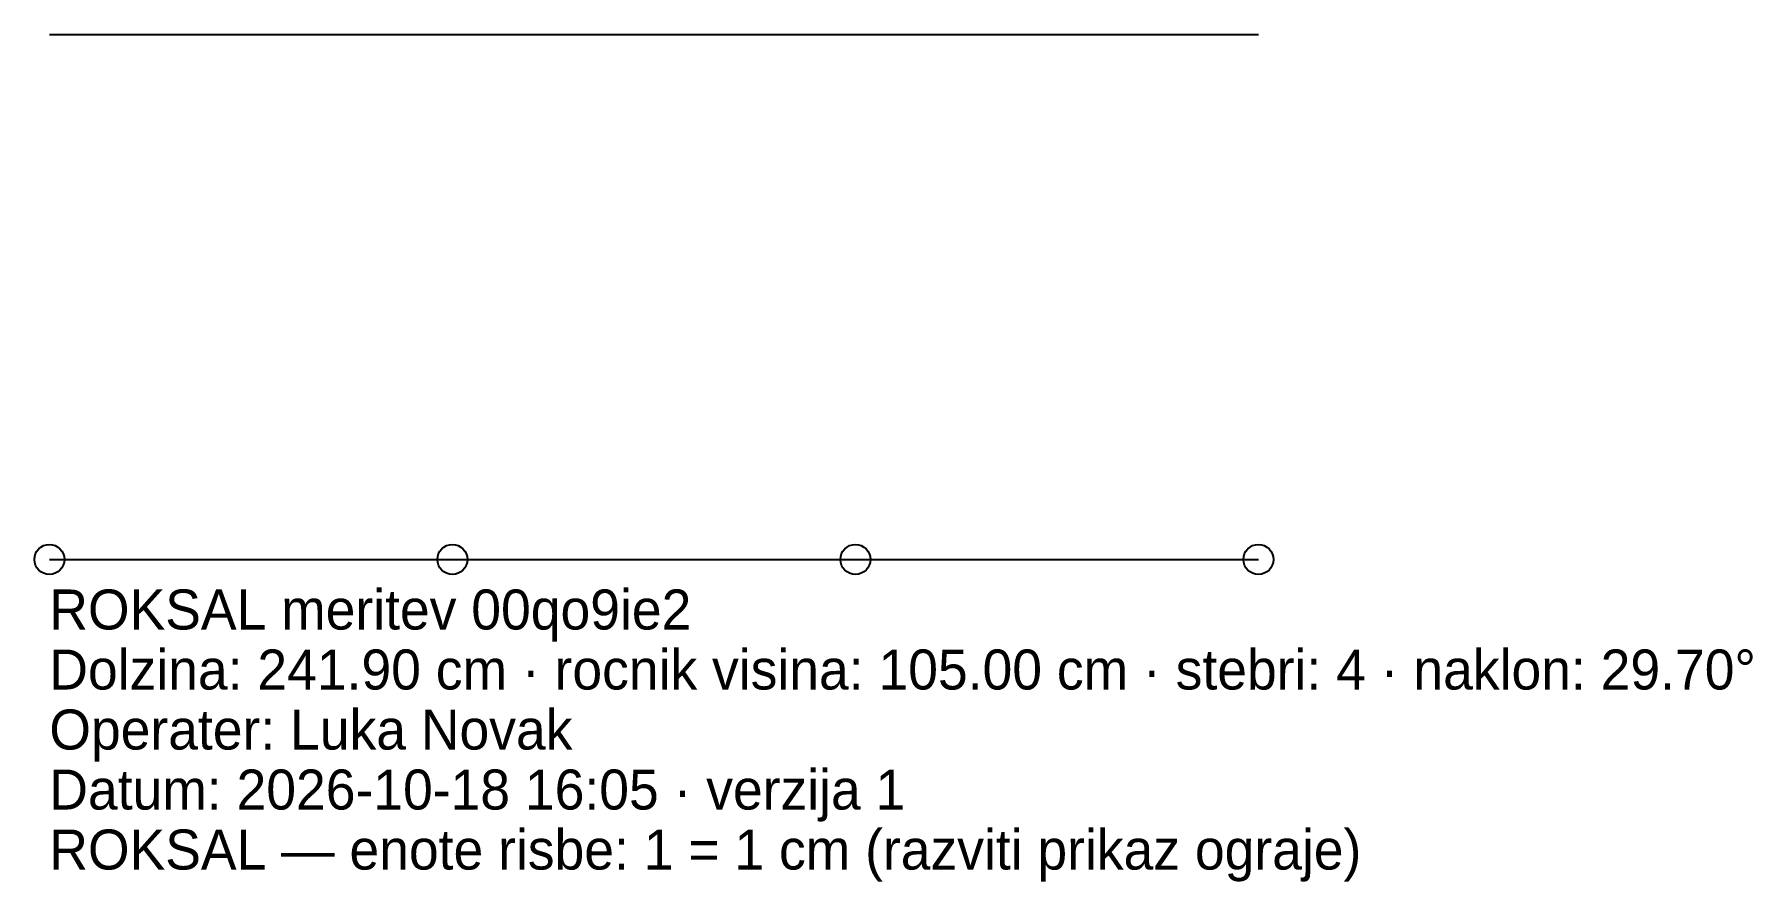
# Model space of a CAD drawing. Header units: metres. Extents: x -3 to 341, y -64 to 105.
import ezdxf

# ---------------------------------------------------------------- set-up
doc = ezdxf.new("R2010")
doc.units = ezdxf.units.M

msp = doc.modelspace()

# ---------------------------------------------------------------- linework, layer by layer
at = {"layer": 'OGRAJA'}
msp.add_line((0, 0), (241.9, 0), dxfattribs=at)
at = {"layer": 'ROCNIK'}
msp.add_line((0, 105), (241.9, 105), dxfattribs=at)
at = {"layer": 'STEBRI'}
for centre in [(0, 0), (80.63, 0), (161.27, 0), (241.9, 0)]:
    msp.add_circle(centre, 3, dxfattribs=at)

# ---------------------------------------------------------------- texts
at = {"layer": 'META'}
for s, p in [('ROKSAL meritev 00qo9ie2', (0, -14)), ('Dolzina: 241.90 cm · rocnik visina: 105.00 cm · stebri: 4 · naklon: 29.70°', (0, -26)), ('Operater: Luka Novak', (0, -38)), ('Datum: 2026-10-18 16:05 · verzija 1', (0, -50)), ('ROKSAL — enote risbe: 1 = 1 cm (razviti prikaz ograje)', (0, -62))]:
    msp.add_text(s, height=8, dxfattribs=at).set_placement(p)

doc.saveas('drawing.dxf')
